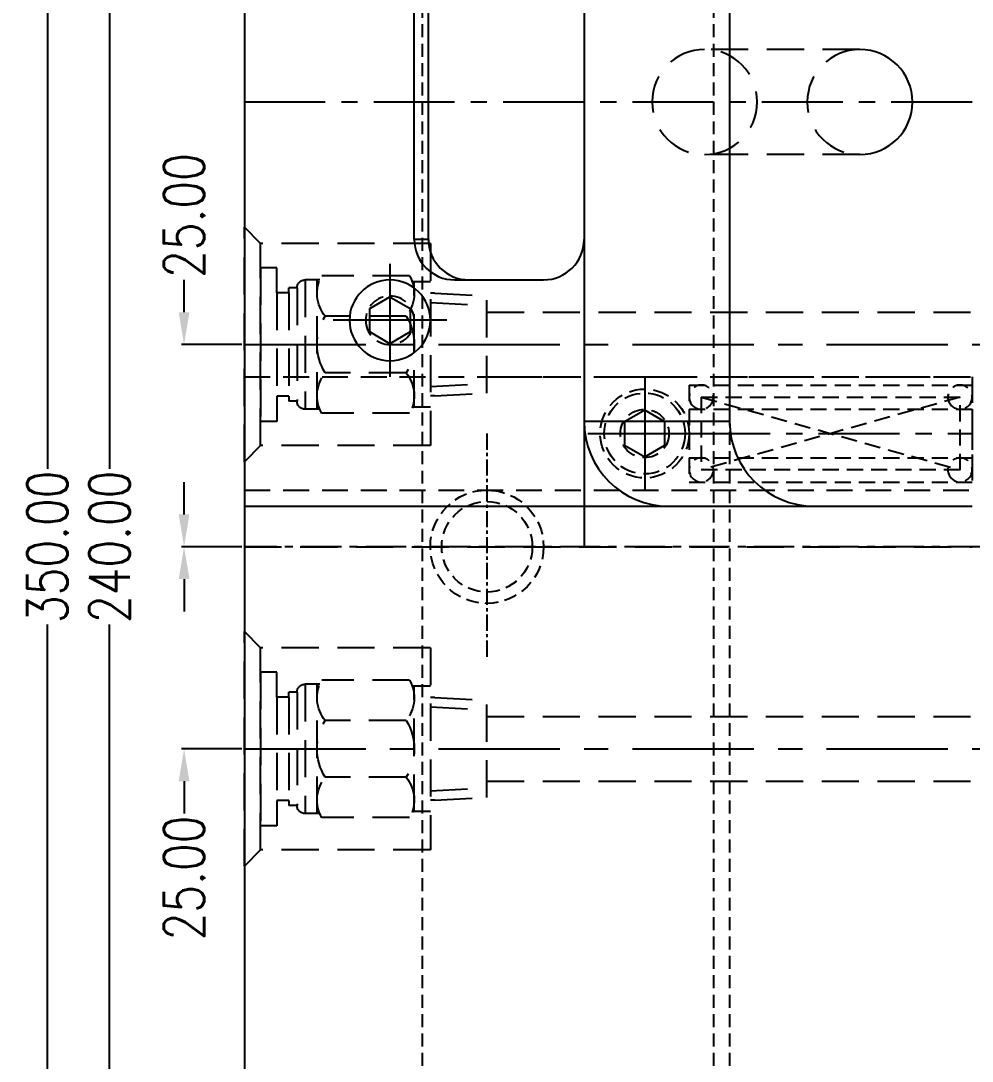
# Model space of a CAD drawing. Header units: millimetres. Extents: x 28656 to 29764, y -21384 to -20601.
# Drawn here: x 29025.6 to 29143.3, y -20886.9 to -20758.2 of the extents above; entities that cross this region are included whole.
import ezdxf

# ---------------------------------------------------------------- set-up
doc = ezdxf.new("R2010")
doc.units = ezdxf.units.MM
doc.header["$LTSCALE"] = 8
doc.linetypes.add('CENTER', pattern=[2, 1.25, -0.25, 0.25, -0.25])
doc.linetypes.add('HIDDEN', pattern=[0.375, 0.25, -0.125])
doc.layers.get('DEFPOINTS').update_dxf_attribs({"color": 6})
doc.layers.add('dim', color=3, linetype='Continuous', lineweight=15)
for name, color, linetype in [('SCREW', 52, 'HIDDEN'), ('SLIDE', 6, 'Continuous'), ('SPRING', 7, 'Continuous'), ('WT', 4, 'Continuous')]:
    doc.layers.add(name, color=color, linetype=linetype)
doc.styles.get("Standard").update_dxf_attribs({"font": 'txt.shx', "width": 0.8, "bigfont": 'chineset.shx'})
doc.dimstyles.new('ISO-25', dxfattribs={"dimtxt": 5, "dimasz": 4, "dimexe": 0.3, "dimexo": 0.3, "dimtad": 0, "dimzin": 1, "dimdsep": 46, "dimtxsty": 'Standard', "dimcen": 0, "dimclrd": 3, "dimclre": 3, "dimclrt": 3, "dimazin": 0, "dimtfac": 1, "dimtofl": 0, "dimtmove": 0, "dimatfit": 0, "dimfxl": 0, "dimarcsym": 0})

# ---------------------------------------------------------------- blocks, each defined once
blk = doc.blocks.new('*D26603')
at = {"layer": 'DEFPOINTS', "color": 0}
for p in [(29028.92, -20648.27), (29056.28, -20648.27), (29056.28, -20998.27)]:
    blk.add_point(p, dxfattribs=at)
at = {"layer": 'dim', "color": 3, "lineweight": -2}
for p, q in [((29055.98, -20648.27), (29028.62, -20648.27)), ((29028.92, -20652.27), (29028.92, -20813.64)), ((29028.92, -20994.27), (29028.92, -20832.89)), ((29055.98, -20998.27), (29028.62, -20998.27))]:
    blk.add_line(p, q, dxfattribs=at)
at = {"layer": 'dim', "color": 3}
for points in [[(29029.58, -20652.27), (29028.25, -20652.27), (29028.92, -20648.27)], [(29028.25, -20994.27), (29029.58, -20994.27), (29028.92, -20998.27)]]:
    blk.add_solid(points, dxfattribs=at)
at = {"layer": 'dim', "color": 3, "insert": (29028.92, -20823.27), "char_height": 5, "attachment_point": 5, "rotation": 90}
blk.add_mtext('350.00', dxfattribs=at)
blk = doc.blocks.new('*D26669')
at = {"layer": 'DEFPOINTS', "color": 0}
for p in [(29152.28, -20703.27), (29036.6, -20943.27), (29152.28, -20943.27)]:
    blk.add_point(p, dxfattribs=at)
at = {"layer": 'dim', "color": 3, "lineweight": -2}
for p, q in [((29151.98, -20703.27), (29036.3, -20703.27)), ((29036.6, -20707.27), (29036.6, -20813.64)), ((29036.6, -20939.27), (29036.6, -20832.89)), ((29151.98, -20943.27), (29036.3, -20943.27))]:
    blk.add_line(p, q, dxfattribs=at)
at = {"layer": 'dim', "color": 3}
for points in [[(29037.27, -20707.27), (29035.94, -20707.27), (29036.6, -20703.27)], [(29035.94, -20939.27), (29037.27, -20939.27), (29036.6, -20943.27)]]:
    blk.add_solid(points, dxfattribs=at)
at = {"layer": 'dim', "color": 3, "insert": (29036.6, -20823.27), "char_height": 5, "attachment_point": 5, "rotation": 90}
blk.add_mtext('240.00', dxfattribs=at)
blk = doc.blocks.new('20160808.152709')
at = {"layer": 'SCREW', "linetype": 'CENTER', "ltscale": 5}
for p, q in [((0, 7), (0, -7)), ((-7.04, 0), (7.04, 0))]:
    blk.add_line(p, q, dxfattribs=at)
at = {"layer": 'SCREW', "linetype": 'Continuous'}
blk.add_lwpolyline([(2.5, 1.44), (0, 2.89), (-2.5, 1.44), (-2.5, -1.44), (0, -2.89), (2.5, -1.44)], close=True, dxfattribs=at)
at = {"layer": 'SCREW', "linetype": 'ByBlock'}
blk.add_circle((0, 0), 5, dxfattribs=at)
at = {"layer": 'SCREW'}
blk.add_circle((0, 0), 3, dxfattribs=at)
blk = doc.blocks.new('20100512.182342')
at = {"linetype": 'HIDDEN'}
blk.add_circle((0, 0), 5.5, dxfattribs=at)
at = {"layer": 'SCREW', "linetype": 'CENTER', "ltscale": 5}
for p, q in [((0, -7.04), (0, 7.04)), ((-7, 0), (7, 0))]:
    blk.add_line(p, q, dxfattribs=at)
at = {"layer": 'SCREW', "linetype": 'Continuous'}
blk.add_lwpolyline([(-1.44, 2.5), (-2.89, 0), (-1.44, -2.5), (1.44, -2.5), (2.89, 0), (1.44, 2.5)], close=True, dxfattribs=at)
at = {"layer": 'SCREW'}
for radius in [5, 3]:
    blk.add_circle((0, 0), radius, dxfattribs=at)
blk = doc.blocks.new('20160808.152901')
at = {"layer": 'SPRING', "color": 142, "linetype": 'HIDDEN'}
for p, q in [((-35, 6), (-35, -6)), ((0, 6), (-35, 6)), ((0, 6), (0, -6)), ((-33.5, -4.5), (-33.5, 4.5)), ((-1.5, 4.5), (-33.5, 4.5)), ((-1.5, 4.5), (-33.5, -4.5)), ((-33.5, 4.5), (-1.5, -4.5)), ((-1.5, 4.5), (-1.5, -4.5)), ((0, 3), (-35, 3)), ((0, -3), (-35, -3)), ((-33.5, -4.5), (-1.5, -4.5)), ((0, -6), (-35, -6))]:
    blk.add_line(p, q, dxfattribs=at)
at = {"layer": 'SPRING', "color": 142, "linetype": 'CENTER'}
blk.add_line((0, 0), (-35, 0), dxfattribs=at)
at = {"layer": 'SPRING', "color": 142, "linetype": 'HIDDEN'}
for centre in [(-33.5, 4.5), (-1.5, 4.5), (-33.5, -4.5), (-1.5, -4.5)]:
    blk.add_circle(centre, 1.5, dxfattribs=at)
blk = doc.blocks.new('20160818.083232')
at = {"linetype": 'HIDDEN', "ltscale": 1.6}
for p, q in [((90, 7), (0, 7)), ((0, 7), (0, -7)), ((90, -7), (0, -7))]:
    blk.add_line(p, q, dxfattribs=at)
blk = doc.blocks.new('20160818.083523')
at = {"layer": 'SLIDE', "linetype": 'HIDDEN', "ltscale": 2.3}
for p, q in [((-19.19, 6.5), (0, 6.5)), ((-19.19, -6.5), (0, -6.5))]:
    blk.add_line(p, q, dxfattribs=at)
at = {"layer": 'SLIDE'}
blk.add_arc((-19.19, 0), 6.5, 90, 270, dxfattribs=at)
at = {"layer": 'SLIDE', "linetype": 'HIDDEN', "ltscale": 2.3}
for centre, start, end in [((-19.19, 0), 270, 90), ((0, 0), 90, 270), ((0, 0), 270, 90)]:
    blk.add_arc(centre, 6.5, start, end, dxfattribs=at)
blk = doc.blocks.new('*D27507')
at = {"layer": 'DEFPOINTS', "color": 0}
for p in [(29045.82, -20798.27), (29053.28, -20798.27), (29053.28, -20823.27)]:
    blk.add_point(p, dxfattribs=at)
at = {"layer": 'dim', "color": 3, "lineweight": -2}
for p, q in [((29045.82, -20794.27), (29045.82, -20790.27)), ((29052.98, -20798.27), (29045.52, -20798.27)), ((29052.98, -20823.27), (29045.52, -20823.27)), ((29045.82, -20827.27), (29045.82, -20831.27))]:
    blk.add_line(p, q, dxfattribs=at)
at = {"layer": 'dim', "color": 3}
for points in [[(29045.16, -20794.27), (29046.49, -20794.27), (29045.82, -20798.27)], [(29046.49, -20827.27), (29045.16, -20827.27), (29045.82, -20823.27)]]:
    blk.add_solid(points, dxfattribs=at)
at = {"layer": 'dim', "color": 3, "insert": (29045.82, -20782.31), "char_height": 5, "attachment_point": 5, "rotation": 90}
blk.add_mtext('25.00', dxfattribs=at)
blk = doc.blocks.new('*D27508')
at = {"layer": 'DEFPOINTS', "color": 0}
for p in [(29053.28, -20823.27), (29045.82, -20848.27), (29053.28, -20848.27)]:
    blk.add_point(p, dxfattribs=at)
at = {"layer": 'dim', "color": 3, "lineweight": -2}
for p, q in [((29045.82, -20819.27), (29045.82, -20815.27)), ((29052.98, -20823.27), (29045.52, -20823.27)), ((29052.98, -20848.27), (29045.52, -20848.27)), ((29045.82, -20852.27), (29045.82, -20856.27))]:
    blk.add_line(p, q, dxfattribs=at)
at = {"layer": 'dim', "color": 3}
for points in [[(29045.16, -20819.27), (29046.49, -20819.27), (29045.82, -20823.27)], [(29046.49, -20852.27), (29045.16, -20852.27), (29045.82, -20848.27)]]:
    blk.add_solid(points, dxfattribs=at)
at = {"layer": 'dim', "color": 3, "insert": (29045.82, -20864.22), "char_height": 5, "attachment_point": 5, "rotation": 90}
blk.add_mtext('25.00', dxfattribs=at)
blk = doc.blocks.new('20160903.151524')
at = {"layer": 'WT', "color": 125, "linetype": 'HIDDEN', "ltscale": 2.3}
for p, q in [((-6.35, 23.56), (-6.01, 30)), ((-6.01, 30), (6.01, 30)), ((-5.19, 23), (-4.82, 30)), ((5.19, 23), (4.82, 30)), ((6.35, 23.56), (6.01, 30)), ((-6.35, 23.56), (-6.35, 23)), ((6.35, 23.56), (6.35, 23)), ((12.5, 23), (-12.5, 23)), ((-12.5, 23), (-12.5, 2)), ((-7.75, 23), (-7.75, 20.77)), ((7.75, 23), (7.75, 20.77)), ((12.5, 23), (12.5, 2)), ((-7.75, 21), (7.75, 21)), ((-8.5, 20.43), (-8.5, 9.57)), ((-3.5, 20.01), (-3.5, 9.99)), ((3.5, 20.01), (3.5, 9.99)), ((8.5, 20.43), (8.5, 9.57)), ((-8, 9.33), (-8, 7.51)), ((8, 9.33), (8, 7.51)), ((-8, 9), (8, 9)), ((8, 7.51), (-8, 7.51)), ((7, 6.51), (-7, 6.51)), ((-7, 6.51), (-7, 5.51)), ((7, 6.51), (7, 5.51)), ((-6.4, 5.51), (-7, 5.51)), ((-6.4, 5.51), (-7, 5.51)), ((6.4, 5.51), (-6.4, 5.51)), ((-6.4, 5.51), (-6.4, 4.01)), ((6.4, 5.51), (6.4, 4.01)), ((6.4, 5.51), (7, 5.51)), ((6.4, 5.51), (7, 5.51)), ((-9.5, 4.01), (-9.5, 2)), ((-6.4, 4.01), (-9.5, 4.01)), ((6.4, 4.01), (-6.4, 4.01)), ((6.4, 4.01), (9.5, 4.01)), ((9.5, 4.01), (9.5, 2)), ((-12.5, 2), (-14.5, 0)), ((-12.5, 2), (12.5, 2)), ((9.5, 2), (-9.5, 2)), ((12.5, 2), (14.5, 0)), ((-14.5, 0), (14.5, 0))]:
    blk.add_line(p, q, dxfattribs=at)
at = {"layer": 'WT', "color": 125, "linetype": 'CENTER', "ltscale": 1.5}
blk.add_line((0, 0), (0, 30), dxfattribs=at)
at = {"layer": 'WT', "color": 125, "linetype": 'HIDDEN', "ltscale": 2.3}
for centre, radius, start, end in [((-6.32, 16.53), 4.47, 50.9817, 119.248), ((0, 14.34), 6.66, 58.3016, 121.6984), ((6.32, 16.53), 4.47, 60.752, 129.0183), ((-6.32, 13.47), 4.47, 240.752, 309.0183), ((0, 15.66), 6.66, 238.3016, 301.6984), ((6.32, 13.47), 4.47, 230.9817, 299.248), ((-7, 7.51), 1, 180, 270), ((7, 7.51), 1, 270, 0)]:
    blk.add_arc(centre, radius, start, end, dxfattribs=at)

msp = doc.modelspace()

# ---------------------------------------------------------------- linework, layer by layer
at = {"color": 8, "linetype": 'HIDDEN', "ltscale": 0.8}
for p, q in [((29075.28, -20648.266), (29075.28, -20998.266)), ((29111.28, -20648.266), (29111.28, -20998.266)), ((29113.28, -20648.266), (29113.28, -20998.266))]:
    msp.add_line(p, q, dxfattribs=at)
for p, q in [((29053.28, -20651.266), (29053.28, -20995.266)), ((29074.28, -20785.266), (29074.28, -20751.266)), ((29076.043, -20785.266), (29076.043, -20751.266)), ((29095.28, -20751.266), (29095.28, -20785.266)), ((29076.043, -20785.266), (29074.28, -20785.266)), ((29079.28, -20790.266), (29090.28, -20790.266))]:
    msp.add_line(p, q)
at = {"color": 8, "linetype": 'CENTER', "ltscale": 0.2}
msp.add_line((29083.28, -20809.266), (29083.28, -20837.266), dxfattribs=at)
at = {"linetype": 'CENTER', "ltscale": 0.5}
msp.add_line((29353.28, -20823.266), (29053.28, -20823.266), dxfattribs=at)
at = {"color": 8, "linetype": 'HIDDEN', "ltscale": 0.8}
for radius in [7, 5.6]:
    msp.add_circle((29083.28, -20823.266), radius, dxfattribs=at)
for centre, start, end in [((29079.28, -20785.266), 180, 270), ((29081.043, -20785.266), 180, 270), ((29090.28, -20785.266), 270, 0)]:
    msp.add_arc(centre, 5, start, end)
at = {"layer": 'SLIDE'}
for p, q in [((29095.28, -20713.266), (29095.28, -20823.266)), ((29113.28, -20728.766), (29113.28, -20807.766)), ((29113.28, -20807.766), (29095.28, -20807.766)), ((29053.28, -20818.266), (29143.28, -20818.266))]:
    msp.add_line(p, q, dxfattribs=at)
at = {"layer": 'SLIDE', "linetype": 'CENTER'}
msp.add_line((29053.28, -20768.266), (29143.28, -20768.266), dxfattribs=at)
at = {"layer": 'SLIDE', "linetype": 'HIDDEN', "ltscale": 2.3}
msp.add_line((29053.28, -20823.266), (29143.28, -20823.266), dxfattribs=at)
at = {"layer": 'SLIDE'}
for centre in [(29105.78, -20807.766), (29123.78, -20807.766)]:
    msp.add_arc(centre, 10.5, 180, 270, dxfattribs=at)
at = {"layer": 'WT', "color": 125, "linetype": 'HIDDEN', "ltscale": 2.3}
for p, q in [((29083.28, -20794.266), (29151.28, -20794.266)), ((29083.28, -20802.266), (29157.28, -20802.266)), ((29083.28, -20844.266), (29157.28, -20844.266)), ((29083.28, -20852.266), (29151.28, -20852.266))]:
    msp.add_line(p, q, dxfattribs=at)
at = {"layer": 'WT', "color": 125, "linetype": 'CENTER', "ltscale": 1.5}
for p, q in [((29053.28, -20798.266), (29155.28, -20798.266)), ((29053.28, -20848.266), (29155.28, -20848.266))]:
    msp.add_line(p, q, dxfattribs=at)

# ---------------------------------------------------------------- block references
at = {"xscale": -1}
msp.add_blockref('20160818.083232', (29143.28, -20809.266), dxfattribs=at)
at = {"linetype": 'Continuous', "rotation": -90.00000000000001}
msp.add_blockref('20100512.182342', (29102.78, -20809.266), dxfattribs=at)
at = {"layer": 'SCREW', "linetype": 'ByBlock', "xscale": -1}
msp.add_blockref('20160808.152709', (29071.28, -20795.266), dxfattribs=at)
at = {"layer": 'SLIDE', "rotation": 180}
msp.add_blockref('20160818.083523', (29110.197, -20768.266), dxfattribs=at)
at = {"layer": 'SPRING', "xscale": -1}
msp.add_blockref('20160808.152901', (29108.28, -20809.266), dxfattribs=at)
at = {"layer": 'WT', "xscale": -1, "rotation": -90.00000000000001}
for p in [(29053.28, -20798.266), (29053.28, -20848.266)]:
    msp.add_blockref('20160903.151524', p, dxfattribs=at)

# ---------------------------------------------------------------- dimensions: what is measured, and where the dimension line sits
at = {"layer": 'dim'}
for base, p1, p2, picture, middle in [((29028.916, -20648.266), (29056.28, -20998.266), (29056.28, -20648.266), '*D26603', (29028.916, -20823.266)), ((29036.604, -20943.266), (29152.28, -20703.266), (29152.28, -20943.266), '*D26669', (29036.604, -20823.266))]:
    dim = msp.add_linear_dim(base=base, p1=p1, p2=p2, angle=90, dimstyle='ISO-25', dxfattribs=at)
    dim.commit()
    dim.dimension.update_dxf_attribs({"geometry": picture, "text_midpoint": middle, "dimtype": 160})
for base, p2, angle, picture, middle in [((29045.822, -20798.266), (29053.28, -20798.266), 90, '*D27507', (29045.822, -20782.308)), ((29045.822, -20848.266), (29053.28, -20848.266), 270, '*D27508', (29045.822, -20864.224))]:
    dim = msp.add_linear_dim(base=base, p1=(29053.28, -20823.266), p2=p2, angle=angle, dimstyle='ISO-25', dxfattribs=at)
    dim.commit()
    dim.dimension.update_dxf_attribs({"geometry": picture, "text_midpoint": middle})

doc.saveas('drawing.dxf')
